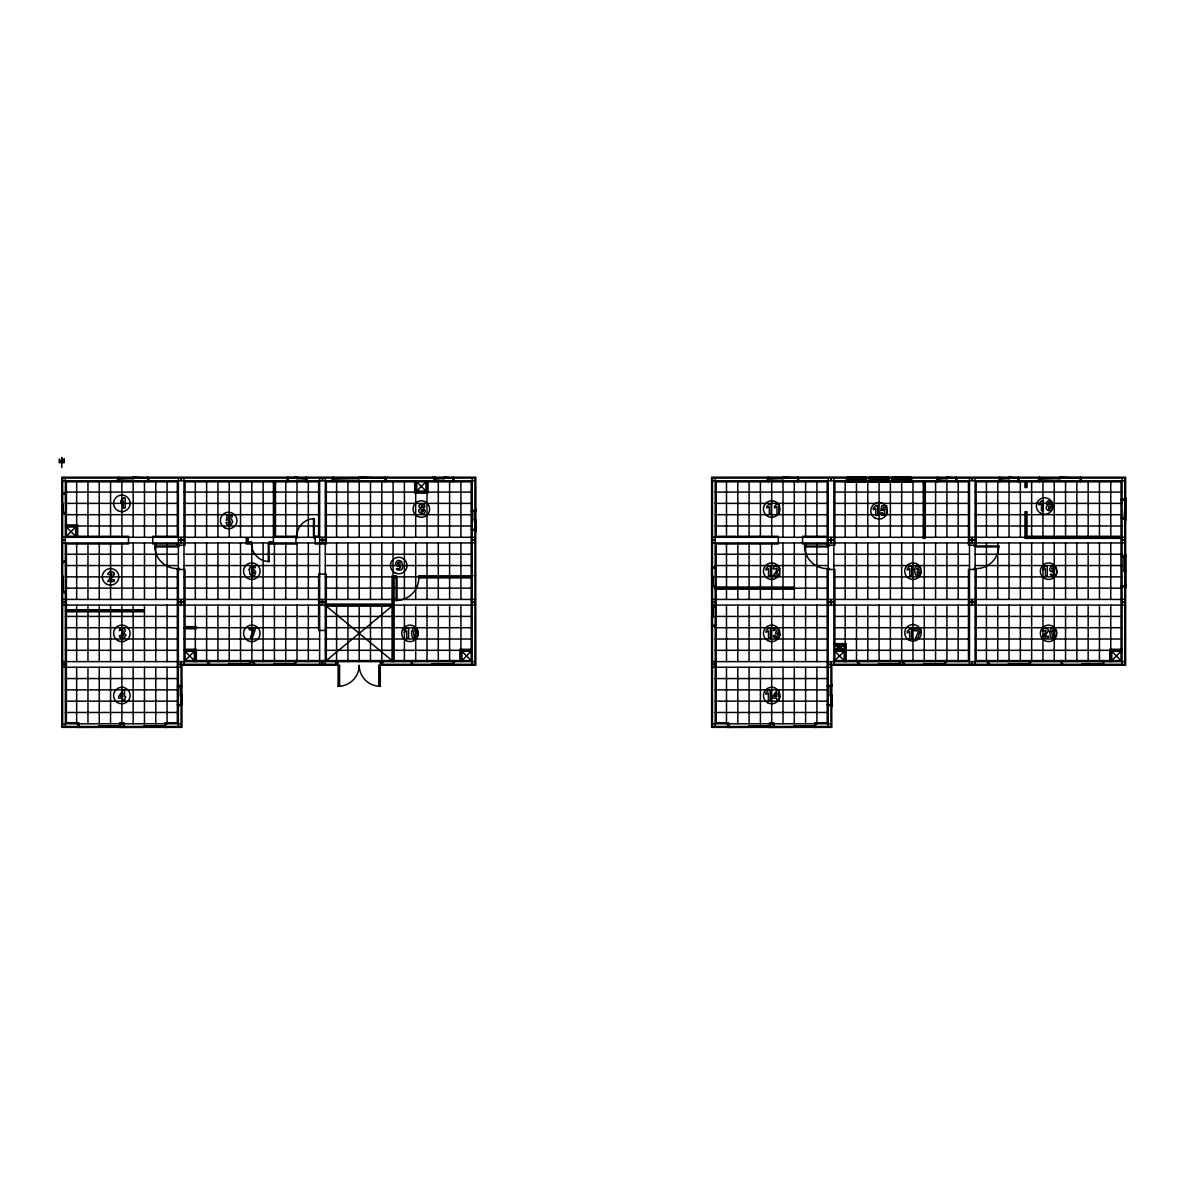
<?xml version="1.0" encoding="UTF-8"?>
<svg xmlns="http://www.w3.org/2000/svg" width="1185" height="1185" viewBox="0 0 1185 1185"><rect width="100%" height="100%" fill="white"/><g stroke="black" fill="none" stroke-linecap="round" stroke-linejoin="round"><path stroke-width="1.5" d="M177.335 543.974L152.732 543.974L152.732 536.272L177.335 536.272L177.335 481.821L66.39 481.821L66.39 536.272L75.618 527.029L75.618 536.272L66.39 527.029L75.618 527.029M185.053 660.578L194.296 651.335L185.053 651.335L185.053 660.578L194.296 660.578L185.053 651.335M416.735 491.064L425.978 481.821L425.978 491.064L416.735 491.064L416.735 481.821L425.978 491.064M461.943 660.578L471.186 651.335L461.943 651.335L461.943 660.578L471.186 660.578L471.186 577.88M844.135 651.335L834.892 660.578L844.135 660.578L834.892 651.335L844.135 651.335L844.135 661.615M1111.782 660.578L1121.025 651.335M392.072 661.615L392.072 606.127L326.319 660.578L326.319 606.127L392.072 660.578L196.355 660.578M404.337 630.568L407.136 628.08L408.677 628.08L408.677 637.989L406.781 637.989L406.781 630.864L404.337 632.286M1042.948 568.415L1045.763 565.912L1047.288 565.912L1047.288 575.836L1045.407 575.836L1045.407 568.696L1042.948 570.133M844.135 645.692L834.892 649.276L844.135 649.276L844.135 645.692L834.892 645.692L844.135 649.276M847.349 477.096L711.607 477.2L711.607 727.368L749.735 727.294L749.735 725.827M848.608 477.125L864.324 477.125M865.583 477.096L869.953 477.096M871.212 477.125L886.928 477.125M888.187 477.2L892.557 477.096M893.816 477.125L909.532 477.125M910.791 477.2L1125.646 477.2L1125.646 665.2L831.811 665.2L831.811 686.396M848.608 477.377L864.324 477.377M871.212 477.377L886.928 477.377M893.816 477.377L909.532 477.377M133.786 477.644L146.673 477.644M289.17 477.644L296.413 477.644M359.825 477.644L384.014 477.644M444.582 477.644L451.826 477.644M783.64 477.644L796.527 477.644M947.511 477.644L954.74 477.644M1009.664 477.644L1016.908 477.644M1060.531 477.644L1079.061 477.644M132.542 478.029L119.655 478.725M297.672 478.029L304.901 478.725M358.566 478.029L334.377 478.725M443.323 478.029L436.095 478.725M782.381 478.029L769.495 478.725M847.349 477.822L865.583 477.822M869.953 477.822L888.187 477.822M892.557 477.822L910.791 477.822M946.252 478.029L939.024 478.725M1008.42 478.029L1001.177 478.725M1059.272 478.029L1040.741 478.725M118.396 478.725L133.786 478.725L133.786 477.274L146.673 478.103M306.16 478.725L296.413 478.725L296.413 477.274L289.17 478.103M333.133 478.725L359.825 478.725L359.825 477.274L384.014 478.103M434.836 478.725L444.582 478.725L444.582 477.274L451.826 478.103M768.236 478.725L783.64 478.725L783.64 477.274L796.527 478.103M937.765 478.725L947.511 478.725L947.511 477.274L954.74 478.103M999.918 478.725L1009.664 478.725L1009.664 477.274L1016.908 478.103M1039.482 478.725L1060.531 478.725L1060.531 477.274L1079.061 478.103M118.396 479.51L117.359 479.51L117.359 480.784M147.932 479.51L148.954 479.51L148.954 480.784M287.925 479.51L286.889 479.51L286.889 480.784M306.16 479.51L307.182 479.51L307.182 480.784M333.133 479.51L332.096 479.51L332.096 480.784M385.258 479.51L386.295 479.51L386.295 480.784M434.836 479.51L433.814 479.51L433.814 480.784M453.07 479.51L454.107 479.51L454.107 480.784M768.236 479.51L767.213 479.51L767.213 480.784M797.772 479.51L798.808 479.51L798.808 480.784M937.765 479.51L936.742 479.51L936.742 480.784M955.999 479.51L957.036 479.51L957.036 480.784M999.918 479.51L998.896 479.51L998.896 480.784M1018.152 479.51L1019.189 479.51L1019.189 480.784M1039.482 479.51L1038.445 479.51L1038.445 480.784M1080.32 479.51L1081.342 479.51L1081.342 480.784M62.672 480.784L181.053 480.784L181.053 478.103M474.904 480.784L322.601 480.784L322.601 478.103M712.511 480.784L830.907 480.784L830.907 478.103M1124.743 480.784L972.455 480.784L972.455 478.103M273.409 481.821L185.053 481.821L185.053 545.204L177.335 545.204M275.468 481.821L318.617 481.821L318.617 536.272M847.675 481.821L865.257 481.821M870.279 481.821L887.861 481.821M892.883 481.821L910.465 481.821M923.248 481.821L910.791 481.821L910.791 476.992L892.557 476.992L892.557 481.821L888.187 481.821L888.187 476.992L869.953 476.992L869.953 481.821L865.583 481.821L865.583 476.992L847.349 476.992L847.349 481.821L834.892 481.821L834.892 545.204L827.189 545.204M925.307 481.821L968.456 481.821L968.456 545.204L976.173 545.204M61.664 492.086L62.672 492.086M65.353 492.086L178.372 492.086M184.016 492.086L319.639 492.086M325.297 492.086L472.208 492.086M715.192 492.086L828.211 492.086M833.87 492.086L969.493 492.086M975.137 492.086L1122.062 492.086M65.353 493.241L64.079 493.241L64.079 494.278M62.672 494.278L66.39 494.278M1124.743 497.744L1125.75 497.744L1125.75 520.348L1124.743 520.348M1122.062 498.9L1123.336 498.9L1123.336 499.922M1121.025 499.922L1124.743 499.922M62.672 502.766L63.294 512.512M65.353 503.388L178.372 503.388M184.016 503.388L319.639 503.388M325.297 503.388L472.208 503.388M715.192 503.388L828.211 503.388M833.87 503.388L969.493 503.388M975.137 503.388L1122.062 503.388M1124.743 508.409L1124.121 518.156M475.807 509.046L475.911 531.65M472.208 510.202L473.496 510.202L473.496 511.224M471.186 511.224L475.911 511.224L475.807 477.2L61.768 477.2L61.768 727.368L99.881 727.294L99.881 725.827M62.672 512.512L66.39 512.512M65.353 513.535L64.079 513.535L64.079 512.512M61.664 514.69L62.672 514.69M65.353 514.69L178.372 514.69M184.016 514.69L319.639 514.69M325.297 514.69L472.208 514.69M715.192 514.69L828.211 514.69M833.87 514.69L969.493 514.69M975.137 514.69L1122.062 514.69M1121.025 518.156L1124.743 518.156M315.195 538.331L314.188 538.331L314.395 518.689L313.492 518.689L313.492 536.272L319.698 536.272M1122.062 519.193L1123.336 519.193L1123.336 518.156M474.267 519.711L475.733 519.711L475.807 665.2L378.785 665.2L378.785 686.308L380.296 686.308L380.296 660.578M66.39 524.97L77.692 524.97L77.692 536.272M65.353 525.992L178.372 525.992M184.016 525.992L319.639 525.992M325.297 525.992L472.208 525.992M715.192 525.992L828.211 525.992M833.87 525.992L969.493 525.992M975.137 525.992L1122.062 525.992M474.904 528.199L475.733 528.199L475.6 520.97L474.267 520.97L474.267 511.224M471.186 529.458L475.911 529.458M472.208 530.495L473.496 530.495L473.496 529.458M66.39 536.272L128.469 536.272L128.469 543.974L66.39 543.974L66.39 609.727L143.429 609.727L143.429 611.786L66.39 611.786L66.39 722.746L78.832 722.746L78.832 727.471M1122.062 536.272L1027.025 536.272L1027.025 511.727L1024.966 511.727L1024.966 538.331L1122.062 538.331M296.961 537.175L296.709 536.272L275.468 536.272L275.468 480.784M62.672 537.294L181.053 537.294L181.053 539.99L178.372 539.99L178.372 478.103M474.904 537.294L322.601 537.294L322.601 539.99L325.297 539.99M712.511 537.294L830.907 537.294L830.907 539.99L828.211 539.99M1124.743 537.294L972.455 537.294L972.455 539.99L975.137 539.99M295.954 538.331L296.961 538.331L297.035 480.784M62.672 539.99L65.353 539.99L65.353 478.103M184.016 539.99L181.335 539.99L181.335 537.294L322.32 537.294L322.32 539.99L319.639 539.99L319.639 478.103M472.208 539.99L474.904 539.99M712.511 539.99L715.192 539.99L715.192 478.103M833.87 539.99L831.174 539.99L831.174 537.294L972.174 537.294L972.174 539.99L969.493 539.99M1122.062 539.99L1124.743 539.99M62.672 540.256L65.353 540.256L65.353 726.464M184.016 540.256L181.335 540.256L181.335 542.952L474.904 542.952M325.297 540.256L322.601 540.256L322.601 542.952M472.208 540.256L474.904 540.256M712.511 540.256L715.192 540.256L715.192 726.464M828.211 540.256L830.907 540.256L830.907 542.952L712.511 542.952M833.87 540.256L831.174 540.256L831.174 542.952L972.174 542.952L972.174 540.256L969.493 540.256M975.137 540.256L972.455 540.256L972.455 542.952L1124.743 542.952M1122.062 540.256L1124.743 540.256M62.672 542.952L181.053 542.952L181.053 540.256L178.372 540.256L178.372 726.464M251.753 543.071L251.501 543.974L246.228 543.974L246.228 538.331L248.287 538.331L248.287 541.915L251.753 541.915L251.827 599.447M827.189 543.974L802.571 543.974L802.571 536.272L827.189 536.272L827.189 481.821L716.229 481.821L716.229 536.272L778.308 536.272L778.308 543.974L716.229 543.974L716.229 722.746L728.686 722.746L728.686 727.471M177.335 543.204L177.335 546.907L154.731 546.907L154.731 546.004L178.239 545.959M827.189 538.331L827.189 546.907L804.585 546.907L804.585 546.004L829.248 546.211L829.248 545.204M975.255 545.959L998.762 546.004L998.762 546.907L976.173 546.907L976.173 481.821L1024.966 481.821L1024.966 487.465L1027.025 487.465L1027.025 481.821L1121.025 481.821L1121.025 660.578L976.173 660.578L976.173 568.711L975.255 568.711M178.239 546.211L179.394 546.211L179.394 545.204M975.255 546.211L974.1 546.211L974.1 545.204M65.353 554.254L178.372 554.254M184.016 554.254L319.639 554.254M325.297 554.254L472.208 554.254M715.192 554.254L828.211 554.254M833.87 554.254L969.493 554.254M975.137 554.254L1122.062 554.254M1125.646 554.254L1125.646 588.16M1122.062 555.409L1123.336 555.409L1123.336 556.432M1121.025 556.432L1125.75 556.432M65.353 561.053L64.079 561.053L64.079 562.09M273.409 480.784L273.409 541.915L268.98 541.915L269.188 561.557L268.284 561.557L268.284 543.974L295.954 543.974L295.954 536.272M61.664 562.09L66.39 562.09M61.842 563.334L62.672 563.334M65.353 565.556L178.372 565.556M184.016 565.556L319.639 565.556M325.297 565.556L472.208 565.556M715.192 565.556L828.211 565.556M833.87 565.556L969.493 565.556M975.137 565.556L1122.062 565.556M715.192 566.711L713.918 566.711L713.918 567.733M711.504 567.733L716.229 567.733M178.239 568.459L179.394 568.459L179.394 569.467M975.255 568.459L974.1 568.459L974.1 569.467M178.239 568.711L177.335 568.711L177.335 722.746L164.878 722.746L164.878 727.471M711.681 568.993L712.511 568.993M177.335 569.467L185.053 569.467L185.053 626.672L196.355 626.672L196.355 628.731L185.053 628.731L185.053 649.276L196.355 649.276L196.355 661.615M827.189 569.467L834.892 569.467L834.892 661.615M976.173 569.467L968.456 569.467L968.456 660.578L846.194 660.578M1124.121 570.577L1125.572 570.577M1125.572 571.822L1124.121 571.822L1124.121 556.432M473.245 575.821L418.616 575.821L418.616 576.976M61.842 576.221L63.294 576.221L63.294 591.611M711.681 576.221L713.133 576.221L713.133 585.968M65.353 576.858L178.372 576.858M184.016 576.858L319.639 576.858M325.297 576.858L472.208 576.858M715.192 576.858L828.211 576.858M833.87 576.858L969.493 576.858M975.137 576.858L1122.062 576.858M61.842 577.48L63.294 577.48M713.133 577.48L711.681 577.48L711.681 567.733M393.361 577.88L397.064 577.88L397.064 600.484L396.16 600.484L396.16 577.88M396.16 600.484A22.604 22.604 0 0 0 418.764 577.88L472.208 577.88M1124.743 584.709L1125.572 584.709M711.504 585.968L716.229 585.968M1121.025 585.968L1125.75 585.968M1122.062 587.005L1123.336 587.005L1123.336 585.968M65.353 588.16L178.372 588.16M184.016 588.16L319.639 588.16M325.297 588.16L472.208 588.16M715.192 588.16L828.211 588.16M833.87 588.16L969.493 588.16M975.137 588.16L1122.062 588.16M715.192 589.182L793.283 589.182L793.283 587.123L713.918 587.005L713.918 585.968M63.294 590.367L62.598 577.48M61.664 591.611L66.39 591.611M65.353 592.648L64.079 592.648L64.079 591.611M62.672 599.447L181.053 599.447L181.053 602.143L178.372 602.143M474.904 599.447L322.601 599.447L322.601 602.143L325.297 602.143M712.511 599.447L830.907 599.447L830.907 602.143L828.211 602.143M1124.743 599.447L972.455 599.447L972.455 602.143L975.137 602.143M62.672 602.143L65.353 602.143M184.016 602.143L181.335 602.143L181.335 599.447L322.32 599.447L322.32 602.143L319.639 602.143M472.208 602.143L474.904 602.143M712.511 602.143L715.192 602.143M833.87 602.143L831.174 602.143L831.174 599.447L972.174 599.447L972.174 602.143L969.493 602.143M1122.062 602.143L1124.743 602.143M62.672 602.424L65.353 602.424M178.372 602.424L181.053 602.424L181.053 605.105L62.672 605.105M184.016 602.424L181.335 602.424L181.335 605.105L322.32 605.105L322.32 602.424L319.639 602.424M325.297 602.424L322.601 602.424L322.601 605.105L474.904 605.105M472.208 602.424L474.904 602.424M712.511 602.424L715.192 602.424M828.211 602.424L830.907 602.424L830.907 605.105L712.511 605.105M833.87 602.424L831.174 602.424L831.174 605.105L972.174 605.105L972.174 602.424L969.493 602.424M975.137 602.424L972.455 602.424L972.455 605.105L1124.743 605.105M1122.062 602.424L1124.743 602.424M325.297 604.069L392.072 604.069L392.072 575.821L396.368 575.821L396.368 576.976M325.297 606.127L392.072 606.127M715.192 606.261L713.918 606.261L713.918 607.283M711.504 607.283L716.229 607.283M65.353 610.749L143.429 610.749M713.133 615.785L711.681 615.785L711.681 625.517M65.353 616.407L178.372 616.407M184.016 616.407L319.639 616.407M325.297 616.407L472.208 616.407M715.192 616.407L828.211 616.407M833.87 616.407L969.493 616.407M975.137 616.407L1122.062 616.407M711.681 617.029L713.133 617.029L713.133 607.283M711.681 624.273L712.511 624.273M711.504 625.517L716.229 625.517M715.192 626.554L713.918 626.554L713.918 625.517M65.353 627.709L178.372 627.709M184.016 627.709L319.639 627.709M325.297 627.709L472.208 627.709M715.192 627.709L828.211 627.709M833.87 627.709L969.493 627.709M975.137 627.709L1122.062 627.709M326.319 630.45L318.617 630.45L318.617 574.118L326.319 574.118L326.319 604.069M65.353 639.011L178.372 639.011M184.016 639.011L319.639 639.011M325.297 639.011L472.208 639.011M715.192 639.011L828.211 639.011M833.87 639.011L969.493 639.011M975.137 639.011L1122.062 639.011M834.892 643.633L846.194 643.633L846.194 661.615M833.87 644.655L845.172 644.655M471.186 649.276L459.884 649.276L459.884 660.578L394.131 660.578M1122.062 649.276L1109.723 649.276L1109.723 661.615M65.353 650.313L178.372 650.313M184.016 650.313L319.639 650.313M325.297 650.313L472.208 650.313M715.192 650.313L828.211 650.313M833.87 650.313L969.493 650.313M975.137 650.313L1122.062 650.313M1111.782 661.615L1111.782 651.335L1122.062 651.335M62.672 661.615L181.053 661.615L181.053 726.464L62.672 726.464L62.672 478.103L474.904 478.103L474.904 664.296L381.792 664.296M474.904 661.615L181.335 661.615L181.335 664.296M712.511 661.615L830.907 661.615L830.907 726.464L712.511 726.464L712.511 478.103L1124.743 478.103L1124.743 664.296L972.455 664.296L972.455 661.615L1124.743 661.615M208.812 662.889L207.775 662.889L207.775 661.615M249.65 662.889L250.672 662.889L250.672 661.615M254.02 662.889L252.983 662.889L252.983 661.615M294.858 662.889L295.88 662.889L295.88 661.615M336.599 662.889L335.562 662.889L335.562 661.615M381.792 662.889L382.829 662.889L382.829 661.615M412.232 662.889L411.21 662.889L411.21 661.615M453.07 662.889L454.107 662.889L454.107 661.615M858.651 662.889L857.629 662.889L857.629 661.615M899.489 662.889L900.526 662.889L900.526 661.615M903.859 662.889L902.837 662.889L902.837 661.615M944.697 662.889L945.734 662.889L945.734 661.615M988.631 662.889L987.594 662.889L987.594 661.615M1029.454 662.889L1030.491 662.889L1030.491 661.615M1062.086 662.889L1061.049 662.889L1061.049 661.615M1102.924 662.889L1103.946 662.889L1103.946 661.615M249.65 663.674L228.601 663.674L228.601 665.126M294.858 663.674L273.809 663.674L273.809 665.126M453.07 663.674L432.021 663.674L432.021 665.126M899.489 663.674L878.44 663.674L878.44 665.126M944.697 663.674L923.648 663.674L923.648 665.126M1029.454 663.674L1008.42 663.674L1008.42 665.126M1102.924 663.674L1081.875 663.674L1081.875 665.126M229.86 664.118L248.391 664.118M275.068 664.118L293.599 664.118M433.28 664.118L451.826 664.118M879.7 664.118L898.23 664.118M924.907 664.118L943.438 664.118M1009.664 664.118L1028.21 664.118M1083.134 664.118L1101.665 664.118M62.672 664.296L65.353 664.296M178.372 664.296L336.599 664.296M712.511 664.296L715.192 664.296M828.211 664.296L972.174 664.296L972.174 661.615L831.174 661.615L831.174 664.296M62.672 664.578L65.353 664.578M178.372 664.578L181.053 664.578M712.511 664.578L715.192 664.578M828.211 664.578L830.907 664.578M210.071 664.755L228.601 664.755M255.264 664.755L273.809 664.755M413.491 664.755L432.021 664.755M859.91 664.755L878.44 664.755M905.118 664.755L923.648 664.755M989.875 664.755L1008.42 664.755M1063.345 664.755L1081.875 664.755M208.812 665.126L229.86 665.126L229.86 663.674M254.02 665.126L275.068 665.126L275.068 663.674M412.232 665.126L433.28 665.126L433.28 663.674M858.651 665.126L879.7 665.126L879.7 663.674M903.859 665.126L924.907 665.126L924.907 663.674M988.631 665.126L1009.664 665.126L1009.664 663.674M1062.086 665.126L1083.134 665.126L1083.134 663.674M62.672 667.259L181.053 667.259M712.511 667.259L830.907 667.259M65.353 678.561L178.372 678.561M715.192 678.561L828.211 678.561M831.811 684.219L831.811 706.823M178.372 685.374L179.646 685.374L179.646 686.396M828.211 685.374L829.5 685.374L829.5 686.396M177.335 686.396L182.06 686.396M338.095 660.578L338.095 686.308L339.606 686.308L339.606 665.2L181.957 665.2L181.957 727.368L164.878 727.368M827.189 686.396L831.914 686.396M180.431 687.655L181.127 694.884M65.353 689.863L178.372 689.863M715.192 689.863L828.211 689.863M180.431 694.884L181.883 694.884M830.27 694.884L831.737 694.884L831.811 727.368L814.732 727.368M831.737 696.143L830.27 696.143L830.27 686.396M65.353 701.164L178.372 701.164M715.192 701.164L828.211 701.164M181.053 703.386L181.883 703.386L181.764 696.143L180.431 696.143L180.431 686.396M830.907 703.386L831.737 703.386M177.335 704.631L182.06 704.631M827.189 704.631L831.914 704.631M178.372 705.667L179.646 705.667L179.646 704.631M828.211 705.667L829.5 705.667L829.5 704.631M65.353 712.466L178.372 712.466M715.192 712.466L828.211 712.466M62.672 723.768L181.053 723.768M712.511 723.768L830.907 723.768M78.832 725.057L77.81 725.057L77.81 723.768M119.67 725.057L120.707 725.057L120.707 723.768M124.04 725.057L123.018 725.057L123.018 723.768M164.878 725.057L165.915 725.057L165.915 723.768M728.686 725.057L727.649 725.057L727.649 723.768M769.524 725.057L770.546 725.057L770.546 723.768M773.894 725.057L772.857 725.057L772.857 723.768M814.732 725.057L815.754 725.057L815.754 723.768M119.67 725.827L98.636 725.827L98.636 727.294M164.878 725.827L143.829 725.827L143.829 727.294M769.524 725.827L748.476 725.827L748.476 727.294M814.732 725.827L793.683 725.827L793.683 727.294M99.881 726.286L118.426 726.286M145.088 726.286L163.634 726.286M749.735 726.286L768.265 726.286M794.942 726.286L813.473 726.286M80.091 726.909L98.636 726.909M125.299 726.909L143.829 726.909M729.945 726.909L748.476 726.909M775.153 726.909L793.683 726.909M119.67 727.368L145.088 727.294L145.088 725.827M769.524 727.368L794.942 727.294L794.942 725.827M1111.782 651.335L1121.025 660.578M461.943 651.335L471.186 660.578M1125.202 571.822L1125.202 584.709M1124.565 557.691L1124.565 570.577M1122.062 478.103L1122.062 664.296M1110.76 480.784L1110.76 537.294M1110.76 542.952L1110.76 599.447M1110.76 605.105L1110.76 661.615M1102.924 660.578L1102.924 665.303M1099.458 480.784L1099.458 537.294M1099.458 542.952L1099.458 599.447M1099.458 605.105L1099.458 661.615M1088.156 480.784L1088.156 537.294M1088.156 542.952L1088.156 599.447M1088.156 605.105L1088.156 661.615M1080.32 477.096L1080.32 481.821M1076.854 480.784L1076.854 537.294M1076.854 542.952L1076.854 599.447M1076.854 605.105L1076.854 661.615M1065.552 480.784L1065.552 537.294M1065.552 542.952L1065.552 599.447M1065.552 605.105L1065.552 661.615M1063.345 664.296L1063.345 665.126M1062.086 660.578L1062.086 665.303M1059.272 477.274L1059.272 478.725M1054.25 480.784L1054.25 537.294M1054.25 542.952L1054.25 599.447M1054.25 605.105L1054.25 661.615M1042.948 480.784L1042.948 537.294M1042.948 542.952L1042.948 599.447M1042.948 605.105L1042.948 661.615M1039.482 477.096L1039.482 481.821M1031.646 480.784L1031.646 537.294M1031.646 542.952L1031.646 599.447M1031.646 605.105L1031.646 661.615M1029.454 660.578L1029.454 665.303M1025.988 480.784L1025.988 487.465M1025.988 511.727L1025.988 537.294M1020.344 480.784L1020.344 537.294M1020.344 542.952L1020.344 599.447M1020.344 605.105L1020.344 661.615M1018.152 477.096L1018.152 481.821M1009.042 480.784L1009.042 537.294M1009.042 542.952L1009.042 599.447M1009.042 605.105L1009.042 661.615M1008.42 477.274L1008.42 478.725M999.918 477.096L999.918 481.821M997.74 480.784L997.74 537.294M997.74 542.952L997.74 599.447M997.74 605.105L997.74 661.615M989.875 664.296L989.875 665.126M988.631 660.578L988.631 665.303M986.438 480.784L986.438 537.294M986.438 542.952L986.438 599.447M986.438 605.105L986.438 661.615M975.137 478.103L975.137 664.296M972.174 478.103L972.174 480.784L831.174 480.784L831.174 478.103M969.493 478.103L969.493 664.296M958.191 480.784L958.191 537.294M958.191 542.952L958.191 599.447M958.191 605.105L958.191 661.615M955.999 477.096L955.999 481.821M946.889 480.784L946.889 537.294M946.889 542.952L946.889 599.447M946.889 605.105L946.889 661.615M946.252 477.274L946.252 478.725M944.697 660.578L944.697 665.303M937.765 477.096L937.765 481.821M935.587 480.784L935.587 537.294M935.587 542.952L935.587 599.447M935.587 605.105L935.587 661.615M925.307 480.784L925.307 538.331L923.248 538.331L923.248 480.784M924.285 480.784L924.285 538.331M924.285 542.952L924.285 599.447M924.285 605.105L924.285 661.615M912.983 480.784L912.983 537.294M912.983 542.952L912.983 599.447M912.983 605.105L912.983 661.615M911.828 480.784L911.828 479.51L891.535 479.51L891.535 480.784M911.221 481.821L892.127 481.821M910.465 479.333L910.465 482.043M909.532 476.992L909.532 477.822M905.118 664.296L905.118 665.126M903.859 660.578L903.859 665.303M901.681 480.784L901.681 537.294M901.681 542.952L901.681 599.447M901.681 605.105L901.681 661.615M899.489 660.578L899.489 665.303M893.816 476.992L893.816 477.822M892.883 479.333L892.883 482.043M890.379 480.784L890.379 537.294M890.379 542.952L890.379 599.447M890.379 605.105L890.379 661.615M889.224 480.784L889.224 479.51L868.931 479.51L868.931 480.784M888.617 481.821L869.523 481.821M887.861 479.333L887.861 482.043M886.928 476.992L886.928 477.822M879.077 480.784L879.077 537.294M879.077 542.952L879.077 599.447M879.077 605.105L879.077 661.615M871.212 476.992L871.212 477.822M870.279 479.333L870.279 482.043M867.775 480.784L867.775 537.294M867.775 542.952L867.775 599.447M867.775 605.105L867.775 661.615M866.62 480.784L866.62 479.51L846.327 479.51L846.327 480.784M866.013 481.821L846.919 481.821M865.257 479.333L865.257 482.043M864.324 476.992L864.324 477.822M859.91 664.296L859.91 665.126M858.651 660.578L858.651 665.303M856.474 480.784L856.474 537.294M856.474 542.952L856.474 599.447M856.474 605.105L856.474 661.615M848.608 476.992L848.608 477.822M847.675 479.333L847.675 482.043M845.172 480.784L845.172 537.294M845.172 542.952L845.172 599.447M845.172 605.105L845.172 661.615M833.87 478.103L833.87 664.296M831.603 696.143L831.603 703.386M831.352 696.143L831.352 703.386M830.729 687.655L830.729 694.884M829.248 569.467L829.248 568.459L827.189 568.711L827.189 722.746L814.732 722.746L814.732 727.471M828.211 478.103L828.211 726.464M816.909 480.784L816.909 537.294M816.909 542.952L816.909 599.447M816.909 605.105L816.909 661.615M816.909 667.259L816.909 723.768M816.909 727.368L726.494 727.368M805.607 480.784L805.607 537.294M805.607 542.952L805.607 599.447M805.607 605.105L805.607 661.615M805.607 667.259L805.607 723.768M797.772 477.096L797.772 481.821M794.305 480.784L794.305 537.294M794.305 542.952L794.305 599.447M794.305 605.105L794.305 661.615M794.305 667.259L794.305 723.768M783.004 480.784L783.004 537.294M783.004 542.952L783.004 599.447M783.004 605.105L783.004 661.615M783.004 667.259L783.004 723.768M782.381 477.274L782.381 478.725M775.153 726.464L775.153 727.294M773.894 727.471L773.894 722.746L769.524 722.746L769.524 727.471M771.702 480.784L771.702 537.294M771.702 542.952L771.702 599.447M771.702 605.105L771.702 661.615M771.702 667.259L771.702 723.768M768.236 477.096L768.236 481.821M760.4 480.784L760.4 537.294M760.4 542.952L760.4 599.447M760.4 605.105L760.4 661.615M760.4 667.259L760.4 723.768M749.098 480.784L749.098 537.294M749.098 542.952L749.098 599.447M749.098 605.105L749.098 661.615M749.098 667.259L749.098 723.768M737.796 480.784L737.796 537.294M737.796 542.952L737.796 599.447M737.796 605.105L737.796 661.615M737.796 667.259L737.796 723.768M729.945 726.464L729.945 727.294M726.494 480.784L726.494 537.294M726.494 542.952L726.494 599.447M726.494 605.105L726.494 661.615M726.494 667.259L726.494 723.768M712.689 577.48L712.689 584.709M712.689 608.542L712.689 615.785M712.067 568.993L712.067 576.221M712.067 617.029L712.067 624.273M475.348 520.97L475.348 528.199M474.726 512.483L474.726 519.711M472.208 478.103L472.208 664.296M471.186 575.821L471.186 481.821L326.319 481.821L326.319 543.974L315.195 543.974L315.195 536.272M460.906 480.784L460.906 537.294M460.906 542.952L460.906 599.447M460.906 605.105L460.906 661.615M453.07 477.096L453.07 481.821M453.07 660.578L453.07 665.303M449.604 480.784L449.604 537.294M449.604 542.952L449.604 599.447M449.604 605.105L449.604 661.615M443.323 477.274L443.323 478.725M438.302 480.784L438.302 537.294M438.302 542.952L438.302 599.447M438.302 605.105L438.302 661.615M434.836 477.096L434.836 481.821M432.658 477.096L432.658 478.103M428.037 481.821L428.037 493.123L414.676 493.123L414.676 481.821M427 480.784L427 537.294M427 542.952L427 599.447M427 605.105L427 661.615M419.623 575.821L419.623 577.88M418.868 576.976L418.868 577.88M415.698 480.784L415.698 537.294M415.698 542.952L415.698 599.447M415.698 605.105L415.698 661.615M413.491 664.296L413.491 665.126M412.232 660.578L412.232 665.303M404.396 480.784L404.396 537.294M404.396 542.952L404.396 599.447M404.396 605.105L404.396 661.615M396.116 576.976L396.116 577.88M395.36 575.821L395.36 577.88M394.131 577.88L394.131 661.615M393.094 480.784L393.094 537.294M393.094 542.952L393.094 661.615M387.451 477.096L387.451 478.103M385.258 477.096L385.258 481.821M381.792 480.784L381.792 537.294M381.792 542.952L381.792 599.447M381.792 605.105L381.792 665.2M370.49 480.784L370.49 537.294M370.49 542.952L370.49 599.447M370.49 605.105L370.49 661.615M359.203 480.784L359.203 537.294M359.203 542.952L359.203 599.447M359.203 605.105L359.203 661.615M358.566 477.274L358.566 478.725M347.901 480.784L347.901 537.294M347.901 542.952L347.901 599.447M347.901 605.105L347.901 661.615M336.599 480.784L336.599 537.294M336.599 542.952L336.599 599.447M336.599 605.105L336.599 665.2M333.133 477.096L333.133 481.821M325.297 478.103L325.297 664.296M322.601 661.615L322.601 664.296M322.32 478.103L322.32 480.784L181.335 480.784L181.335 478.103M322.32 542.952L322.32 540.256L319.639 540.256L319.639 664.296M322.32 661.615L322.32 664.296M308.337 480.784L308.337 537.294M308.337 542.952L308.337 599.447M308.337 605.105L308.337 661.615M306.16 477.096L306.16 481.821M297.672 477.274L297.672 478.725M297.035 542.952L297.035 599.447M297.035 605.105L297.035 661.615M294.858 660.578L294.858 665.303M287.925 477.096L287.925 481.821M285.733 480.784L285.733 537.294M285.733 542.952L285.733 599.447M285.733 605.105L285.733 661.615M274.431 480.784L274.431 537.294M274.431 542.952L274.431 599.447M274.431 605.105L274.431 661.615M269.987 541.915L269.987 543.974M263.129 480.784L263.129 537.294M263.129 542.952L263.129 599.447M263.129 605.105L263.129 661.615M255.264 664.296L255.264 665.126M254.02 660.578L254.02 665.303M251.827 480.784L251.827 537.294M251.827 605.105L251.827 661.615M250.746 541.915L250.746 543.974M249.65 660.578L249.65 665.303M247.265 538.331L247.265 542.952M240.525 480.784L240.525 537.294M240.525 542.952L240.525 599.447M240.525 605.105L240.525 661.615M229.223 480.784L229.223 537.294M229.223 542.952L229.223 599.447M229.223 605.105L229.223 661.615M217.922 480.784L217.922 537.294M217.922 542.952L217.922 599.447M217.922 605.105L217.922 661.615M210.071 664.296L210.071 665.126M208.812 660.578L208.812 665.303M206.62 480.784L206.62 537.294M206.62 542.952L206.62 599.447M206.62 605.105L206.62 661.615M195.318 480.784L195.318 537.294M195.318 542.952L195.318 599.447M195.318 605.105L195.318 661.615M194.296 651.335L194.296 661.615M184.016 478.103L184.016 664.296M181.512 696.143L181.512 703.386M167.07 480.784L167.07 537.294M167.07 542.952L167.07 599.447M167.07 605.105L167.07 661.615M167.07 667.259L167.07 723.768M167.07 727.368L76.655 727.368M155.768 480.784L155.768 537.294M155.768 542.952L155.768 599.447M155.768 605.105L155.768 661.615M155.768 667.259L155.768 723.768M147.932 477.096L147.932 481.821M144.466 480.784L144.466 537.294M144.466 542.952L144.466 599.447M144.466 605.105L144.466 661.615M144.466 667.259L144.466 723.768M133.164 480.784L133.164 537.294M133.164 542.952L133.164 599.447M133.164 605.105L133.164 661.615M133.164 667.259L133.164 723.768M132.542 477.274L132.542 478.725M125.299 726.464L125.299 727.294M124.04 727.471L124.04 722.746L119.67 722.746L119.67 727.471M121.862 480.784L121.862 537.294M121.862 542.952L121.862 599.447M121.862 605.105L121.862 661.615M121.862 667.259L121.862 723.768M118.396 477.096L118.396 481.821M110.56 480.784L110.56 537.294M110.56 542.952L110.56 599.447M110.56 605.105L110.56 661.615M110.56 667.259L110.56 723.768M99.259 480.784L99.259 537.294M99.259 542.952L99.259 599.447M99.259 605.105L99.259 661.615M99.259 667.259L99.259 723.768M87.957 480.784L87.957 537.294M87.957 542.952L87.957 599.447M87.957 605.105L87.957 661.615M87.957 667.259L87.957 723.768M80.091 726.464L80.091 727.294M76.655 480.784L76.655 537.294M76.655 542.952L76.655 599.447M76.655 605.105L76.655 661.615M76.655 667.259L76.655 723.768M62.212 563.334L62.212 576.221M61.887 460.758L61.887 459.499L61.768 467.512M61.961 563.334L61.961 576.221M827.189 568.607A22.604 22.604 0 0 1 804.585 546.004M998.762 546.004A22.604 22.604 0 0 1 976.173 568.607M296.813 536.272A17.582 17.582 0 0 1 314.395 518.689M338.095 686.308A21.093 21.093 0 0 0 359.203 665.2A21.093 21.093 0 0 0 380.296 686.308M177.335 568.607A22.604 22.604 0 0 1 154.731 546.004M269.188 561.557A17.582 17.582 0 0 1 251.605 543.974M413.535 631.635C414.617 647.291 418.231 622.762 413.535 631.635M1051.791 631.635C1052.872 647.291 1056.502 622.762 1051.791 631.635M411.565 631.798L411.995 636.389A2.903 2.903 0 0 0 413.402 637.885C418.32 639.544 418.912 631.975 416.957 629.102A2.592 2.592 0 0 0 415.387 628.139L412.913 628.642L411.565 631.798M1049.821 631.798L1050.265 636.389A2.903 2.903 0 0 0 1051.673 637.885C1056.59 639.544 1057.183 631.975 1055.213 629.102A2.592 2.592 0 0 0 1053.643 628.139L1051.169 628.642L1049.821 631.798M249.25 569.763L250.153 574.843L253.279 575.94A2.933 2.933 0 0 0 254.894 575.081L255.738 571.97L254.02 569.644A2.681 2.681 0 0 0 252.405 569.467C248.569 569.185 254.879 566.845 255.471 567.808C254.286 564.253 248.791 566.297 249.25 569.763M914.494 569.763L915.398 574.843L918.523 575.94A2.933 2.933 0 0 0 920.138 575.081L920.967 571.97L919.249 569.644A2.681 2.681 0 0 0 917.649 569.467C913.798 569.185 920.108 566.845 920.715 567.808C919.53 564.253 914.035 566.297 914.494 569.763M402.559 565.245C404.292 574.755 390.591 567.23 399.078 568.8C404.633 565.497 391.761 567.837 396.857 561.186A2.933 2.933 0 0 1 398.471 560.327L401.596 561.423L402.559 565.245M1056.576 570.903C1058.309 580.398 1044.592 572.888 1053.095 574.444C1058.649 571.14 1045.763 573.481 1050.873 566.83A2.933 2.933 0 0 1 1052.487 565.971L1055.613 567.082L1056.576 570.903M250.657 636.789L250.583 637.811L252.405 637.811L255.723 628.08L249.25 628.08L249.25 629.827L253.56 629.827L250.657 636.789M915.798 637.752L915.738 638.774L917.56 638.774L920.878 629.028L914.405 629.028L914.405 630.79L918.716 630.79L915.798 637.752M232.675 521.637L231.43 524.377L228.053 524.94A2.918 2.918 0 0 1 226.676 523.992L226.024 522.407L227.92 522.215C231.667 526.273 230.927 517.015 226.261 520.348L227.224 515.208L232.23 515.208L232.23 516.986L228.661 516.986L228.364 518.66L231.342 518.852L232.675 521.637M887.165 512.113L885.921 514.868L882.529 515.416A2.918 2.918 0 0 1 881.151 514.468L880.514 512.898L882.395 512.705C886.158 516.749 885.402 507.506 880.736 510.839L881.714 505.699L886.721 505.699L886.721 507.461L883.151 507.461L882.855 509.135L885.817 509.343L887.165 512.113M425.237 510.765C425.089 517.134 414.587 511.964 420.394 508.35L419.075 506.928A2.577 2.577 0 0 1 419.179 505.299C420.942 501.299 427.874 505.728 423.563 508.35L425.237 510.765M1052.635 507.772C1052.487 514.142 1041.985 508.958 1047.792 505.343L1046.474 503.921A2.577 2.577 0 0 1 1046.577 502.292C1048.325 498.292 1055.272 502.721 1050.962 505.343L1052.635 507.772M114.293 574.31L110.531 579.732L114.293 579.732L114.293 581.48L107.657 581.48C109.316 579.583 114.975 570.548 109.761 574.681L107.879 574.488C107.776 570.74 114.323 570.563 114.293 574.31M779.656 568.667L775.894 574.073L779.656 574.073L779.656 575.836L773.02 575.836C774.679 573.925 780.337 564.889 775.123 569.022L773.242 568.844C773.124 565.082 779.686 564.904 779.656 568.667M1048.488 630.82L1044.726 636.241L1048.488 636.241L1048.488 637.989L1041.852 637.989C1043.511 636.093 1049.169 627.058 1043.955 631.19L1042.074 630.998C1041.971 627.25 1048.518 627.058 1048.488 630.82M125.728 635.027L124.78 637.249A3.185 3.185 0 0 1 123.092 638.108L120.203 637.397A2.948 2.948 0 0 1 119.285 635.96L121.003 635.145C122.381 639.5 125.891 632.434 121.611 633.545L121.818 631.99C125.684 629.931 120.707 629.457 119.315 630.657C119.759 625.339 128.721 629.561 123.862 632.686L125.728 635.027M779.7 635.027L778.752 637.249A3.185 3.185 0 0 1 777.064 638.108L774.16 637.397A2.948 2.948 0 0 1 773.257 635.96L774.975 635.145C776.338 639.5 779.863 632.434 775.568 633.545L775.79 631.99C779.656 629.931 774.664 629.457 773.287 630.657C773.731 625.339 782.692 629.561 777.834 632.686L779.7 635.027M397.908 562.801C398.382 569.941 402.589 559.468 397.908 562.801M1051.924 568.444C1052.399 575.599 1056.59 565.112 1051.924 568.444M253.931 572.681C251.19 578.487 251.146 566.578 253.931 572.681M919.175 572.681C916.42 578.487 916.375 566.578 919.175 572.681M423.356 510.691C420.557 516.082 420.201 505.491 423.356 510.691M1050.754 507.684C1047.955 513.09 1047.599 502.484 1050.754 507.684M423.134 506.439C420.616 510.513 420.542 502.425 423.134 506.439M1050.532 503.432C1048.014 507.521 1047.94 499.418 1050.532 503.432M123.655 498.1L120.855 500.603L120.855 502.322L123.299 500.885L123.299 508.024L125.195 508.024L125.195 498.1L123.655 498.1M769.672 503.758L766.873 506.262L766.873 507.98L769.317 506.543L769.317 513.668L771.198 513.668L771.198 503.758L769.672 503.758M777.345 503.758L774.546 506.262L774.546 507.98L776.99 506.543L776.99 513.668L778.886 513.668L778.886 503.758L777.345 503.758M768.887 565.912L766.088 568.415L766.088 570.133L768.532 568.696L768.532 575.836L770.428 575.836L770.428 565.912L768.887 565.912M768.843 628.08L766.043 630.568L766.043 632.286L768.487 630.864L768.487 637.989L770.383 637.989L770.383 628.08L768.843 628.08M768.71 690.233L765.895 692.736L765.895 694.454L768.354 693.018L768.354 700.157L770.235 700.157L770.235 690.233L768.71 690.233M876.115 505.521L873.315 508.009L873.315 509.728L875.759 508.306L875.759 515.431L877.655 515.431L877.655 505.521L876.115 505.521M910.065 565.912L907.266 568.415L907.266 570.133L909.71 568.696L909.71 575.836L911.606 575.836L911.606 565.912L910.065 565.912M910.036 628.865L907.236 631.353L907.236 633.071L909.68 631.635L909.68 638.774L911.576 638.774L911.576 628.865L910.036 628.865M1041.793 500.751L1038.993 503.255L1038.993 504.973L1041.437 503.536L1041.437 510.676L1043.333 510.676L1043.333 500.751L1041.793 500.751M64.271 458.891L61.768 462.668L59.25 458.891L59.25 462.668L64.271 462.668L64.271 458.891M122.677 693.121L120.411 696.499L122.677 696.499L122.677 693.121M776.782 693.121L774.516 696.499L776.782 696.499L776.782 693.121M122.929 690.233L118.633 696.513L118.633 698.158L122.677 698.158L122.677 700.157L124.514 700.157L125.743 696.499L124.514 696.499L124.514 690.233L122.929 690.233M777.019 690.233L772.738 696.513L772.738 698.158L776.782 698.158L776.782 700.157L778.619 700.157L779.849 696.499L778.619 696.499L778.619 690.233L777.019 690.233M61.887 459.173L61.887 457.558L61.768 459.188M1040.504 513.224A8.295 8.295 0 0 0 1052.932 506.039A8.295 8.295 0 0 0 1040.504 498.855A8.295 8.295 0 0 0 1040.504 513.224M908.836 640.018A8.295 8.295 0 0 0 921.263 632.834A8.295 8.295 0 0 0 908.836 625.665A8.295 8.295 0 0 0 908.836 640.018M1044.459 640.537A8.295 8.295 0 0 0 1056.887 633.353A8.295 8.295 0 0 0 1044.459 626.184A8.295 8.295 0 0 0 1044.459 640.537M908.836 578.384A8.295 8.295 0 0 0 921.263 571.2A8.295 8.295 0 0 0 908.836 564.016A8.295 8.295 0 0 0 908.836 578.384M1044.459 578.384A8.295 8.295 0 0 0 1056.887 571.2A8.295 8.295 0 0 0 1044.459 564.016A8.295 8.295 0 0 0 1044.459 578.384M874.93 517.978A8.295 8.295 0 0 0 887.358 510.794A8.295 8.295 0 0 0 874.93 503.625A8.295 8.295 0 0 0 874.93 517.978M767.569 702.69A8.295 8.295 0 0 0 779.997 695.521A8.295 8.295 0 0 0 767.569 688.337A8.295 8.295 0 0 0 767.569 702.69M767.569 640.537A8.295 8.295 0 0 0 779.997 633.353A8.295 8.295 0 0 0 767.569 626.184A8.295 8.295 0 0 0 767.569 640.537M767.569 578.384A8.295 8.295 0 0 0 779.997 571.2A8.295 8.295 0 0 0 767.569 564.016A8.295 8.295 0 0 0 767.569 578.384M767.569 516.216A8.295 8.295 0 0 0 779.997 509.046A8.295 8.295 0 0 0 767.569 501.862A8.295 8.295 0 0 0 767.569 516.216M117.256 702.409A8.295 8.295 0 0 0 130.128 696.054A8.295 8.295 0 0 0 118.189 688.085A8.295 8.295 0 0 0 117.256 702.409M117.715 640.537A8.295 8.295 0 0 0 130.143 633.353A8.295 8.295 0 0 0 117.715 626.184A8.295 8.295 0 0 0 117.715 640.537M247.68 640.537A8.295 8.295 0 0 0 260.122 633.353A8.295 8.295 0 0 0 247.68 626.184A8.295 8.295 0 0 0 247.68 640.537M405.818 640.537A8.295 8.295 0 0 0 418.246 633.353A8.295 8.295 0 0 0 405.818 626.184A8.295 8.295 0 0 0 405.818 640.537M106.413 584.027A8.295 8.295 0 0 0 118.841 576.858A8.295 8.295 0 0 0 106.413 569.674A8.295 8.295 0 0 0 106.413 584.027M247.68 578.384A8.295 8.295 0 0 0 260.122 571.2A8.295 8.295 0 0 0 247.68 564.016A8.295 8.295 0 0 0 247.68 578.384M394.605 572.725A8.295 8.295 0 0 0 407.033 565.556A8.295 8.295 0 0 0 394.605 558.372A8.295 8.295 0 0 0 394.605 572.725M117.715 510.572A8.295 8.295 0 0 0 130.143 503.388A8.295 8.295 0 0 0 117.715 496.219A8.295 8.295 0 0 0 117.715 510.572M224.513 527.666A8.295 8.295 0 0 0 236.956 520.496A8.295 8.295 0 0 0 224.513 513.312A8.295 8.295 0 0 0 224.513 527.666M417.209 516.216A8.295 8.295 0 0 0 429.637 509.046A8.295 8.295 0 0 0 417.209 501.862A8.295 8.295 0 0 0 417.209 516.216"/></g></svg>
